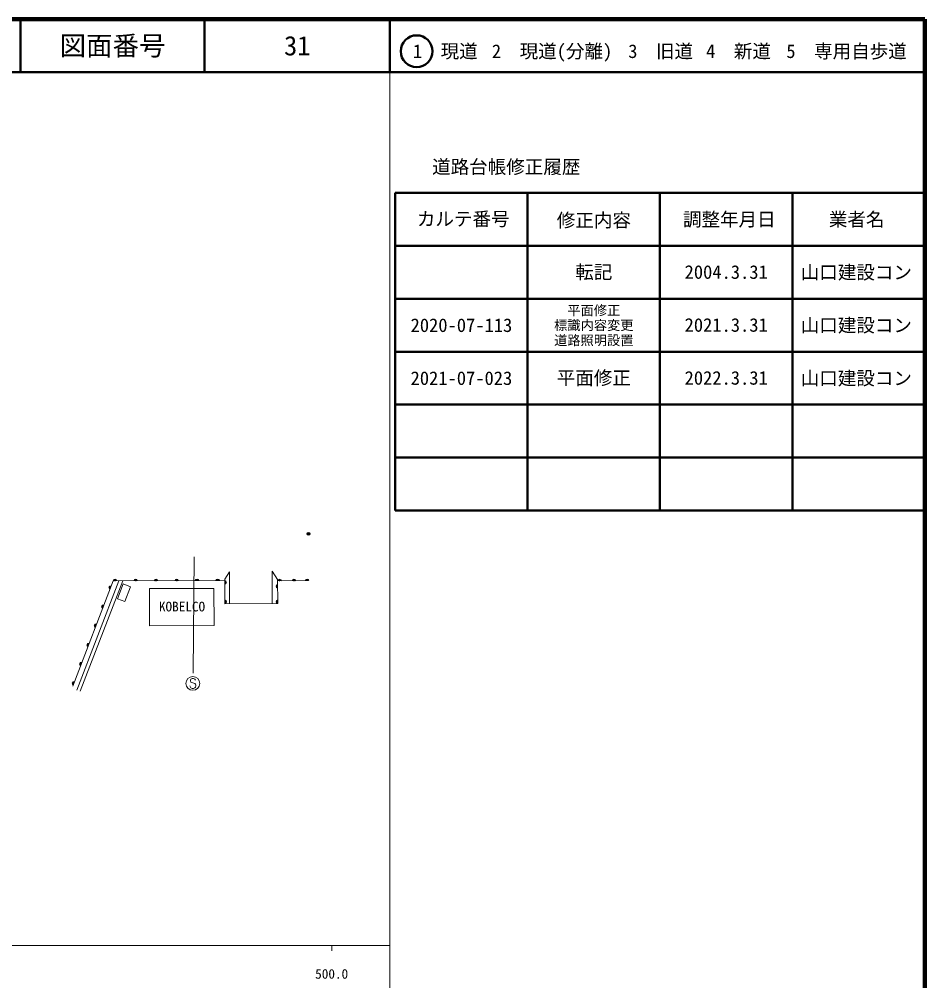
# Model space of a CAD drawing. Units: millimetres, scale not verified. Extents: x 40000 to 680000, y 20000 to 380000.
# Drawn here: x 508997 to 680000, y 198357 to 380000 of the extents above; entities that cross this region are included whole.
import ezdxf
from ezdxf.enums import TextEntityAlignment as Align

# ---------------------------------------------------------------- set-up
doc = ezdxf.new("R2010")
doc.units = ezdxf.units.MM
doc.header["$LTSCALE"] = 1000
doc.header["$PDMODE"] = 32
doc.header["$PDSIZE"] = 500
for name, color, linetype, lineweight in [('M-BGD', 7, 'Continuous', 13), ('M-STR-STRC', 7, 'Continuous', 13), ('M-TTL', 2, 'Continuous', 140), ('M-TTL-BAND', 7, 'Continuous', 13), ('M-TTL-FRAM', 2, 'Continuous', 50), ('M-TTL-LINE', 7, 'Continuous', 50)]:
    doc.layers.add(name, color=color, linetype=linetype, lineweight=lineweight)
for name, color, linetype in [('M-BGD-HTXT', 7, 'Continuous'), ('M-OTRS', 6, 'Continuous'), ('M-TTL-TXT', 7, 'Continuous')]:
    doc.layers.add(name, color=color, linetype=linetype)
doc.styles.add('ＭＳ ゴシック', font='')
doc.styles.get('ＭＳ ゴシック').set_extended_font_data('MS Gothic')

msp = doc.modelspace()

# ---------------------------------------------------------------- linework, layer by layer
at = {"layer": 'M-BGD'}
for p, q in [((547824, 274253), (548690, 275604)), ((548690, 275604), (548700, 269587)), ((556732, 275720), (556742, 269600)), ((557797, 274191), (556742, 275720)), ((519100, 254014), (526741, 273919)), ((519871, 253234), (527811, 273920)), ((520523, 253041), (528539, 273925)), ((526741, 273919), (547825, 273953)), ((527556, 270527), (528631, 273327)), ((528631, 273327), (530031, 272790)), ((530031, 272790), (528956, 269989)), ((547824, 274253), (547832, 269586)), ((557797, 274191), (557804, 269601)), ((557800, 273891), (563653, 273946)), ((545776, 272449), (533576, 272430)), ((533576, 272430), (533587, 265430)), ((545776, 272449), (545787, 265450)), ((528956, 269989), (527556, 270527)), ((547832, 269586), (557804, 269601)), ((545787, 265450), (533587, 265430))]:
    msp.add_line(p, q, dxfattribs=at)
for centre, radius, start, end in [((526301, 272619), 354, 77.78792, 240.1931), ((526301, 272619), 283, 80.01196, 237.96906), ((526301, 272619), 212, 83.75829, 234.22274), ((526301, 272619), 142, 91.47002, 226.51101), ((526301, 272619), 100, 101.78768, 216.19334), ((527091, 273866), 354, 8.88463, 171.28981), ((527091, 273866), 283, 11.10867, 169.06577), ((527091, 273866), 212, 14.855, 165.31944), ((527091, 273866), 142, 22.56672, 157.60771), ((527091, 273866), 100, 32.88439, 147.29005), ((530963, 273872), 354, 8.88463, 171.28981), ((530963, 273872), 283, 11.10867, 169.06577), ((530963, 273872), 212, 14.855, 165.31944), ((530963, 273872), 142, 22.56672, 157.60771), ((530963, 273872), 100, 32.88439, 147.29005), ((534835, 273878), 354, 8.88463, 171.28981), ((534835, 273878), 283, 11.10867, 169.06577), ((534835, 273878), 212, 14.855, 165.31944), ((534835, 273878), 142, 22.56672, 157.60771), ((534835, 273878), 100, 32.88439, 147.29005), ((538707, 273883), 354, 8.88463, 171.28981), ((538707, 273883), 283, 11.10867, 169.06577), ((538707, 273883), 212, 14.855, 165.31944), ((538707, 273883), 142, 22.56672, 157.60771), ((538707, 273883), 100, 32.88439, 147.29005), ((542580, 273889), 354, 8.88463, 171.28981), ((542580, 273889), 283, 11.10867, 169.06577), ((542580, 273889), 212, 14.855, 165.31944), ((542580, 273889), 142, 22.56672, 157.60771), ((542580, 273889), 100, 32.88439, 147.29005), ((546452, 273895), 354, 8.88463, 171.28981), ((546452, 273895), 283, 11.10867, 169.06577), ((546452, 273895), 212, 14.855, 165.31944), ((546452, 273895), 142, 22.56672, 157.60771), ((546452, 273895), 100, 32.88439, 147.29005), ((547770, 273603), 354, 278.88463, 81.28981), ((547770, 273603), 283, 281.10867, 79.06577), ((547770, 273603), 212, 284.855, 75.31944), ((547770, 273603), 142, 292.56672, 67.60771), ((547770, 273603), 100, 302.88439, 57.29005), ((557853, 272884), 354, 98.88865, 261.29382), ((557853, 272884), 283, 101.11268, 259.06979), ((557853, 272884), 212, 104.85901, 255.32346), ((557853, 272884), 142, 112.57074, 247.61173), ((557853, 272884), 100, 122.8884, 237.29407), ((558150, 273840), 354, 9.3384, 171.74358), ((558150, 273840), 283, 11.56244, 169.51954), ((558150, 273840), 212, 15.30877, 165.77321), ((558150, 273840), 142, 23.02049, 158.06148), ((558150, 273840), 100, 33.33816, 147.74382), ((560877, 273865), 354, 9.3384, 171.74358), ((560877, 273865), 283, 11.56244, 169.51954), ((560877, 273865), 212, 15.30877, 165.77321), ((560877, 273865), 142, 23.02049, 158.06148), ((560877, 273865), 100, 33.33816, 147.74382), ((563344, 273889), 354, 9.3384, 171.74358), ((563344, 273889), 283, 11.56244, 169.51954), ((563344, 273889), 212, 15.30877, 165.77321), ((563344, 273889), 142, 23.02049, 158.06148), ((563344, 273889), 100, 33.33816, 147.74382), ((524913, 269004), 354, 77.78792, 240.1931), ((524913, 269004), 283, 80.01196, 237.96906), ((524913, 269004), 212, 83.75829, 234.22274), ((524913, 269004), 142, 91.47002, 226.51101), ((524913, 269004), 100, 101.78768, 216.19334), ((547776, 269956), 354, 278.88463, 81.28981), ((547776, 269956), 283, 281.10867, 79.06577), ((547776, 269956), 212, 284.855, 75.31944), ((547776, 269956), 142, 292.56672, 67.60771), ((547776, 269956), 100, 302.88439, 57.29005), ((557858, 269952), 354, 98.88865, 261.29382), ((557858, 269952), 283, 101.11268, 259.06979), ((557858, 269952), 212, 104.85901, 255.32346), ((557858, 269952), 142, 112.57074, 247.61173), ((557858, 269952), 100, 122.8884, 237.29407), ((523525, 265389), 354, 77.78792, 240.1931), ((523525, 265389), 283, 80.01196, 237.96906), ((523525, 265389), 212, 83.75829, 234.22274), ((523525, 265389), 142, 91.47002, 226.51101), ((523525, 265389), 100, 101.78768, 216.19334), ((522135, 261774), 354, 77.78792, 240.1931), ((522135, 261774), 283, 80.01196, 237.96906), ((522135, 261774), 212, 83.75829, 234.22274), ((522135, 261774), 142, 91.47002, 226.51101), ((522135, 261774), 100, 101.78768, 216.19334), ((520747, 258159), 354, 77.78792, 240.1931), ((520747, 258159), 283, 80.01196, 237.96906), ((520747, 258159), 212, 83.75829, 234.22274), ((520747, 258159), 142, 91.47002, 226.51101), ((520747, 258159), 100, 101.78768, 216.19334), ((519359, 254544), 354, 77.78792, 240.1931), ((519359, 254544), 283, 80.01196, 237.96906), ((519359, 254544), 212, 83.75829, 234.22274), ((519359, 254544), 142, 91.47002, 226.51101), ((519359, 254544), 100, 101.78768, 216.19334)]:
    msp.add_arc(centre, radius, start, end, dxfattribs=at)
at = {"layer": 'M-OTRS'}
msp.add_point((563606, 282801), dxfattribs=at)
at = {"layer": 'M-STR-STRC'}
for p, q in [((542036, 278430), (541870, 256473)), ((541430, 255358), (541312, 255122)), ((541312, 255122), (541312, 255004)), ((541312, 255004), (541430, 254768)), ((541667, 255477), (541430, 255358)), ((541430, 254768), (542139, 254531)), ((541903, 255477), (541667, 255477)), ((542139, 255358), (541903, 255477)), ((542258, 255122), (542139, 255358)), ((542139, 254531), (542258, 254413)), ((542258, 254413), (542376, 254177)), ((541312, 253822), (541194, 254058)), ((541430, 253704), (541312, 253822)), ((541667, 253586), (541430, 253704)), ((541903, 253586), (541667, 253586)), ((542139, 253704), (541903, 253586)), ((542258, 253822), (542139, 253704)), ((542376, 254058), (542258, 253822)), ((542376, 254177), (542376, 254058))]:
    msp.add_line(p, q, dxfattribs=at)
msp.add_circle((541785, 254531), 1300, dxfattribs=at)
at = {"layer": 'M-TTL'}
for p, q in [((680000, 380000), (40000, 380000)), ((680000, 20000), (680000, 380000))]:
    msp.add_line(p, q, dxfattribs=at)
at = {"layer": 'M-TTL-BAND'}
for p, q in [((579000, 20000), (579000, 370000)), ((40000, 205000), (579000, 205000)), ((568000, 205000), (568000, 204000))]:
    msp.add_line(p, q, dxfattribs=at)
at = {"layer": 'M-TTL-FRAM'}
for p, q in [((580000, 347197), (580000, 287197)), ((580000, 347197), (680000, 347197)), ((580000, 287197), (680000, 287197))]:
    msp.add_line(p, q, dxfattribs=at)
at = {"layer": 'M-TTL-LINE'}
for p, q in [((509247, 380000), (509247, 370000)), ((543997, 380000), (543997, 370000)), ((579000, 380000), (579000, 370000)), ((40000, 370000), (680000, 370000)), ((605000, 347197), (605000, 287197)), ((630000, 347197), (630000, 287197)), ((655000, 347197), (655000, 287197)), ((580000, 337197), (680000, 337197)), ((580000, 327197), (680000, 327197)), ((580000, 317197), (680000, 317197)), ((580000, 307197), (680000, 307197)), ((580000, 297197), (680000, 297197))]:
    msp.add_line(p, q, dxfattribs=at)
msp.add_circle((584031, 373958), 3000, dxfattribs=at)

# ---------------------------------------------------------------- texts
at = {"layer": 'M-BGD-HTXT', "style": 'ＭＳ ゴシック'}
msp.add_text('KOBELCO', height=1833, dxfattribs=at).set_placement((539740, 267578), align=Align.BOTTOM_CENTER)
at = {"layer": 'M-TTL-BAND', "style": 'ＭＳ ゴシック'}
msp.add_text('500.0', height=1833, dxfattribs=at).set_placement((568000, 198195), align=Align.BOTTOM_CENTER)
at = {"layer": 'M-TTL-TXT', "style": 'ＭＳ ゴシック'}
for s, height, p in [('図面番号', 3666, (526622, 375000)), ('31', 3666, (561497, 375000)), ('1\u3000現道', 2566, (589448, 373958)), ('2\u3000現道(分離)', 2566, (609619, 373958)), ('3\u3000旧道', 2566, (630121, 373958)), ('4\u3000新道', 2566, (644824, 373958)), ('5\u3000専用自歩道', 2566, (665228, 373958)), ('道路台帳修正履歴', 2566, (600968, 352113)), ('カルテ番号', 2566, (592839, 342277)), ('修正内容', 2566, (617509, 342023)), ('調整年月日', 2566, (643089, 342197)), ('業者名', 2566, (667134, 342197)), ('転記', 2566, (617500, 332245)), ('2004.3.31', 2566, (642500, 332245)), ('山口建設コン', 2566, (667077, 332189)), ('平面修正', 1833, (617500, 325016)), ('2020-07-113', 2566, (592500, 322197)), ('標識内容変更', 1833, (617500, 322197)), ('2021.3.31', 2566, (642500, 322245)), ('山口建設コン', 2566, (667077, 322189)), ('道路照明設置', 1833, (617500, 319349)), ('2021-07-023', 2566, (592500, 312197)), ('平面修正', 2566, (617500, 312245)), ('2022.3.31', 2566, (642500, 312245)), ('山口建設コン', 2566, (667077, 312189))]:
    msp.add_text(s, height=height, dxfattribs=at).set_placement(p, align=Align.MIDDLE_CENTER)

doc.saveas('drawing.dxf')
